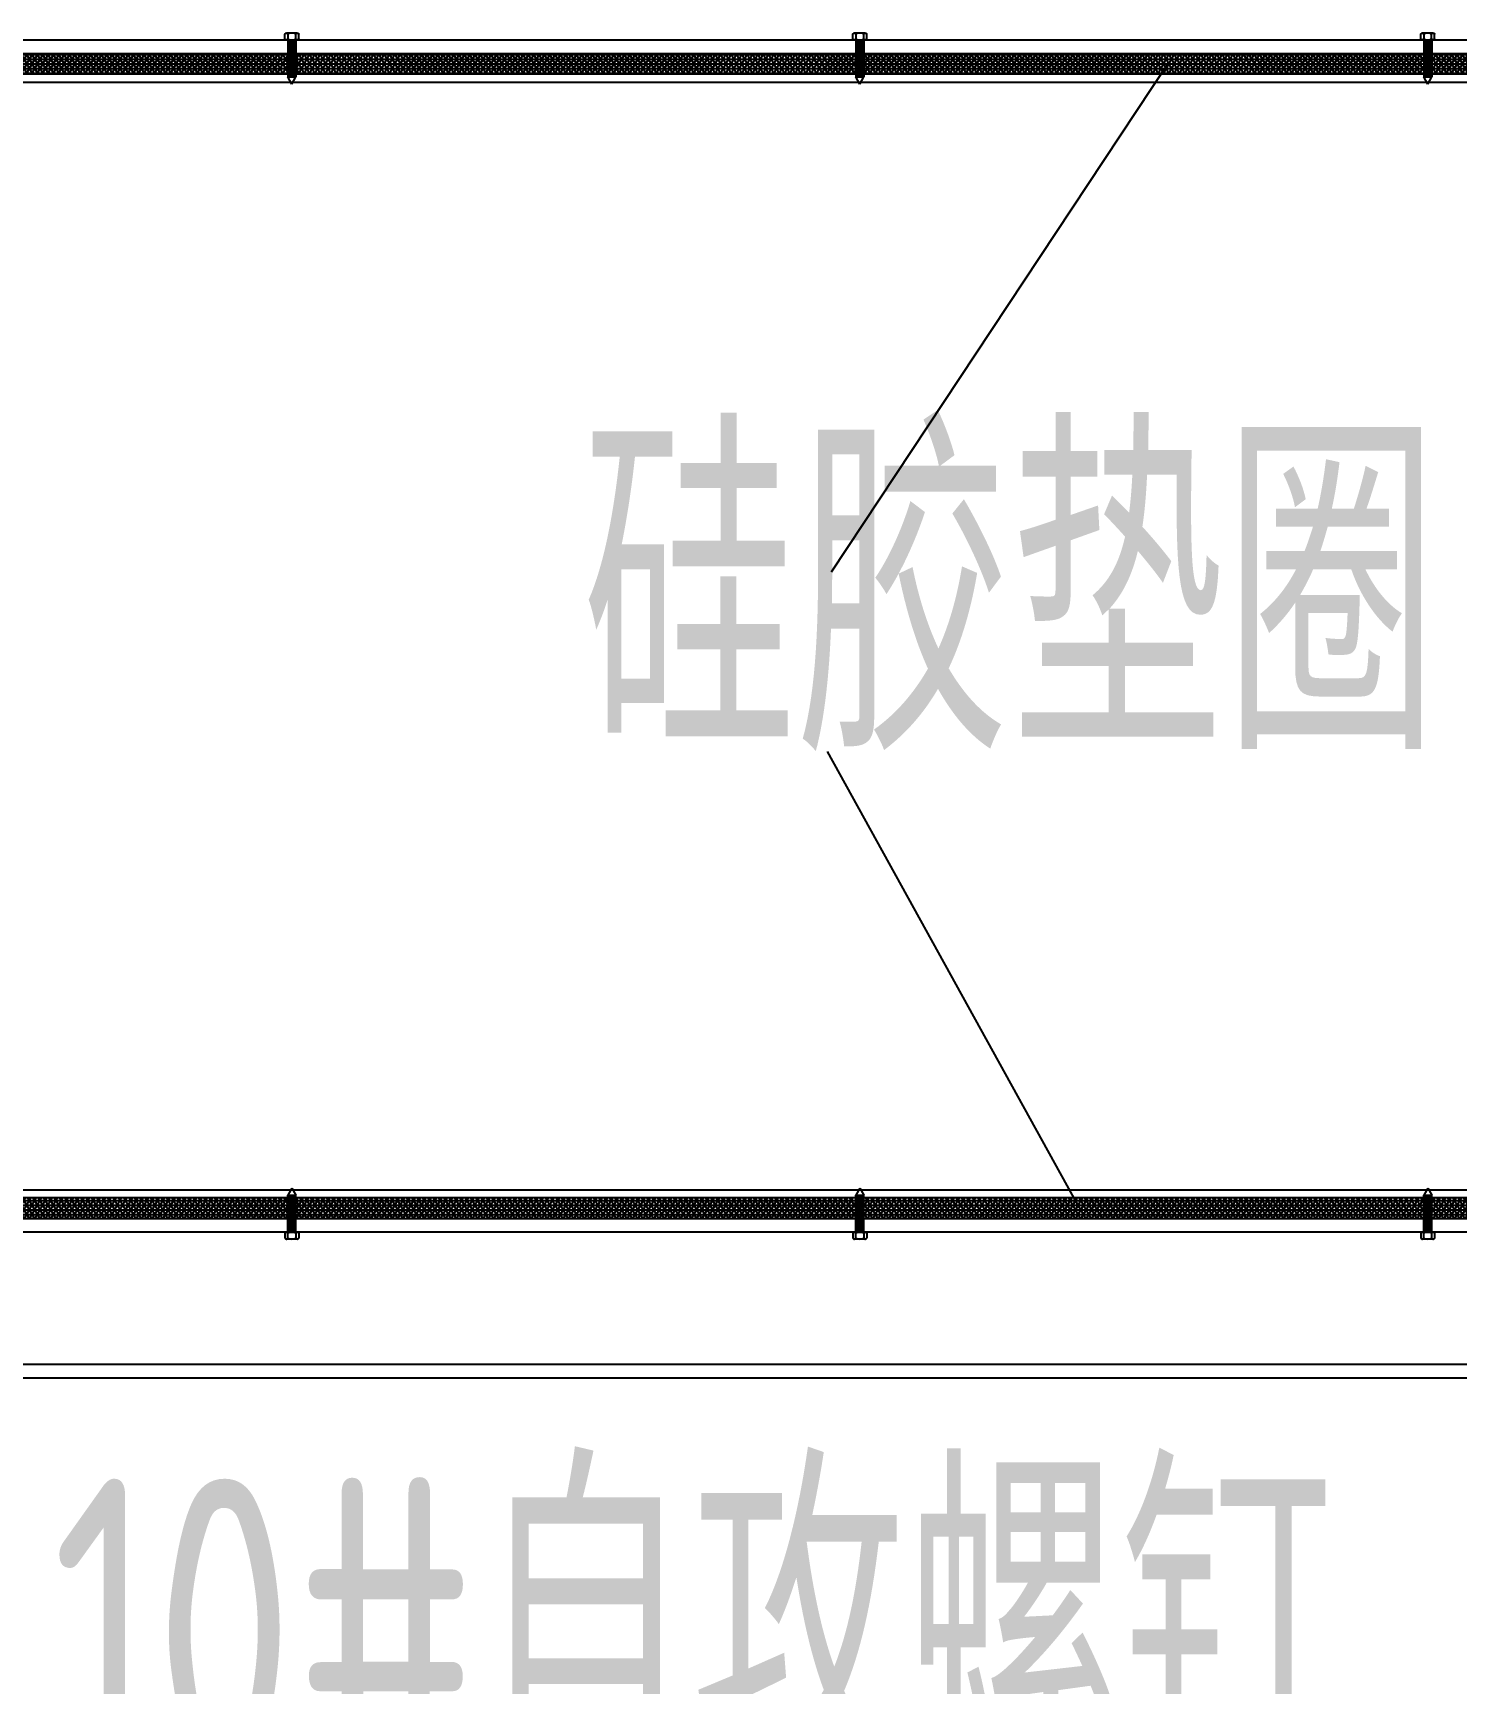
# Model space of a CAD drawing. Extents: x 1247970 to 1725648, y 860327 to 1277876.
# Drawn here: x 1319729 to 1321592, y 1198604 to 1200764 of the extents above; entities that cross this region are included whole.
import ezdxf

# ---------------------------------------------------------------- set-up
doc = ezdxf.new("R2010")
doc.units = 0
doc.header["$LTSCALE"] = 1000
doc.header["$MEASUREMENT"] = 0
doc.layers.get('0').update_dxf_attribs({"color": 254})
for name, color, linetype in [('ANNO-CTXT', 2, 'Continuous'), ('PUB_DIM', 254, 'Continuous'), ('TK', 4, 'Continuous')]:
    doc.layers.add(name, color=color, linetype=linetype)
doc.styles.add('HZ', font='tssdeng.shx', dxfattribs={"width": 0.7, "bigfont": 'hztxt.shx'})
doc.styles.get("Standard").update_dxf_attribs({"font": 'gbenor.shx', "bigfont": 'gbcbig.shx'})
doc.dimstyles.new('ISO-25', dxfattribs={"dimtxt": 2.5, "dimasz": 2.5, "dimexe": 1.25, "dimexo": 0.625, "dimtad": 1, "dimtxsty": 'Standard', "dimcen": 2.5, "dimadec": 0, "dimazin": 0, "dimtfac": 1, "dimtmove": 0, "dimatfit": 3, "dimfxl": 0, "dimarcsym": 0})
pattern_1 = [(0, (-25656.565, -21293.661), (0, 6.047619), []), (60, (-25656.565, -21293.661), (-5.2373917, 3.0238095), []), (120, (-25656.565, -21293.661), (-5.2373917, -3.0238095), [])]
pattern_2 = [(0, (-25656.565, 34265.399), (0, -6.047619), []), (300, (-25656.565, 34265.399), (-5.2373917, -3.0238095), []), (240, (-25656.565, 34265.399), (-5.2373917, 3.0238095), [])]

# ---------------------------------------------------------------- blocks, each defined once
blk = doc.blocks.new('A$C7BF01818')
h = blk.add_hatch()
h.set_pattern_fill('NET3', color=256, scale=1.904762, style=0)
h.set_pattern_definition(pattern_2)
h.paths.add_polyline_path([(-601, 7221.1), (-1333.6, 7221.1), (-1333.6, 7248.1), (-601, 7248.1)])
h = blk.add_hatch()
h.set_pattern_fill('NET3', color=256, scale=1.904762, style=0)
h.set_pattern_definition(pattern_2)
h.paths.add_polyline_path([(142, 7221.1), (-590.5, 7221.1), (-590.5, 7248.1), (142, 7248.1)])
h = blk.add_hatch()
h.set_pattern_fill('NET3', color=256, scale=1.904762, style=0)
h.set_pattern_definition(pattern_2)
h.paths.add_polyline_path([(885.1, 7221.1), (152.5, 7221.1), (152.5, 7248.1), (885.1, 7248.1)])
h.paths.add_polyline_path([(1321.2, 7221.1), (895.6, 7221.1), (895.6, 7248.1), (1321.2, 7248.1)])
h = blk.add_hatch()
h.set_pattern_fill('NET3', color=256, scale=1.904762, style=0)
h.set_pattern_definition(pattern_1)
h.paths.add_polyline_path([(-601, 5750.7), (-1333.6, 5750.7), (-1333.6, 5723.7), (-601, 5723.7)])
h = blk.add_hatch()
h.set_pattern_fill('NET3', color=256, scale=1.904762, style=0)
h.set_pattern_definition(pattern_1)
h.paths.add_polyline_path([(142, 5750.7), (-590.5, 5750.7), (-590.5, 5723.7), (142, 5723.7)])
h = blk.add_hatch()
h.set_pattern_fill('NET3', color=256, scale=1.904762, style=0)
h.set_pattern_definition(pattern_1)
h.paths.add_polyline_path([(885.1, 5750.7), (152.5, 5750.7), (152.5, 5723.7), (885.1, 5723.7)])
h.paths.add_polyline_path([(1321.2, 5750.7), (895.6, 5750.7), (895.6, 5723.7), (1321.2, 5723.7)])
at = {"linetype": 'Continuous'}
for p, q in [((-2495.4, 7265.9), (2085.9, 7265.9)), ((-601, 7265.9), (-601, 7217.7)), ((-601, 7264.3), (-590.5, 7264.3)), ((-601, 7262.5), (-590.5, 7262.5)), ((-601, 7260.6), (-590.5, 7260.6)), ((-590.5, 7265.9), (-590.5, 7217.7)), ((142, 7265.9), (142, 7217.7)), ((142, 7264.3), (152.5, 7264.3)), ((142, 7262.5), (152.5, 7262.5)), ((142, 7260.6), (152.5, 7260.6)), ((152.5, 7265.9), (152.5, 7217.7)), ((885.1, 7265.9), (885.1, 7217.7)), ((885.1, 7264.3), (895.6, 7264.3)), ((885.1, 7262.5), (895.6, 7262.5)), ((885.1, 7260.6), (895.6, 7260.6)), ((895.6, 7265.9), (895.6, 7217.7)), ((-2495.4, 7248.1), (2085.9, 7248.1)), ((-601, 7258.4), (-590.5, 7258.4)), ((-601, 7256.2), (-590.5, 7256.2)), ((-601, 7253.9), (-590.5, 7253.9)), ((-601, 7251.7), (-590.5, 7251.7)), ((-601, 7249.5), (-590.5, 7249.5)), ((-601, 7247.3), (-590.5, 7247.3)), ((-601, 7245.1), (-590.5, 7245.1)), ((-601, 7242.8), (-590.5, 7242.8)), ((-601, 7240.6), (-590.5, 7240.6)), ((-601, 7238.4), (-590.5, 7238.4)), ((-601, 7238.4), (-590.5, 7238.4)), ((142, 7258.4), (152.5, 7258.4)), ((142, 7256.2), (152.5, 7256.2)), ((142, 7253.9), (152.5, 7253.9)), ((142, 7251.7), (152.5, 7251.7)), ((142, 7249.5), (152.5, 7249.5)), ((142, 7247.3), (152.5, 7247.3)), ((142, 7245.1), (152.5, 7245.1)), ((142, 7242.8), (152.5, 7242.8)), ((142, 7240.6), (152.5, 7240.6)), ((142, 7238.4), (152.5, 7238.4)), ((142, 7238.4), (152.5, 7238.4)), ((885.1, 7258.4), (895.6, 7258.4)), ((885.1, 7256.2), (895.6, 7256.2)), ((885.1, 7253.9), (895.6, 7253.9)), ((885.1, 7251.7), (895.6, 7251.7)), ((885.1, 7249.5), (895.6, 7249.5)), ((885.1, 7247.3), (895.6, 7247.3)), ((885.1, 7245.1), (895.6, 7245.1)), ((885.1, 7242.8), (895.6, 7242.8)), ((885.1, 7240.6), (895.6, 7240.6)), ((885.1, 7238.4), (895.6, 7238.4)), ((885.1, 7238.4), (895.6, 7238.4)), ((-601, 7236.2), (-590.5, 7236.2)), ((-601, 7234), (-590.5, 7234)), ((-601, 7231.8), (-590.5, 7231.8)), ((-601, 7229.5), (-590.5, 7229.5)), ((-601, 7227.3), (-590.5, 7227.3)), ((-601, 7225.1), (-590.5, 7225.1)), ((-601, 7222.9), (-590.5, 7222.9)), ((-601, 7220.7), (-590.5, 7220.7)), ((-601, 7218.4), (-590.5, 7218.4)), ((-601, 7217.7), (-590.5, 7217.7)), ((-595.8, 7208.1), (-601, 7217.7)), ((-595.8, 7208.1), (-590.5, 7217.7)), ((142, 7236.2), (152.5, 7236.2)), ((142, 7234), (152.5, 7234)), ((142, 7231.8), (152.5, 7231.8)), ((142, 7229.5), (152.5, 7229.5)), ((142, 7227.3), (152.5, 7227.3)), ((142, 7225.1), (152.5, 7225.1)), ((142, 7222.9), (152.5, 7222.9)), ((142, 7220.7), (152.5, 7220.7)), ((142, 7220.7), (152.5, 7220.7)), ((142, 7218.4), (152.5, 7218.4)), ((142, 7217.7), (152.5, 7217.7)), ((147.3, 7208.1), (142, 7217.7)), ((147.3, 7208.1), (152.5, 7217.7)), ((885.1, 7236.2), (895.6, 7236.2)), ((885.1, 7234), (895.6, 7234)), ((885.1, 7231.8), (895.6, 7231.8)), ((885.1, 7229.5), (895.6, 7229.5)), ((885.1, 7227.3), (895.6, 7227.3)), ((885.1, 7225.1), (895.6, 7225.1)), ((885.1, 7222.9), (895.6, 7222.9)), ((885.1, 7220.7), (895.6, 7220.7)), ((885.1, 7218.4), (895.6, 7218.4)), ((885.1, 7218.4), (895.6, 7218.4)), ((885.1, 7217.7), (895.6, 7217.7)), ((890.3, 7208.1), (885.1, 7217.7)), ((890.3, 7208.1), (895.6, 7217.7)), ((-1722.8, 7210.6), (1311, 7210.6)), ((-1722.8, 5761.2), (1311, 5761.2)), ((-595.8, 5763.6), (-601, 5754.1)), ((-601, 5705.9), (-601, 5754.1)), ((-601, 5754.1), (-590.5, 5754.1)), ((-601, 5753.3), (-590.5, 5753.3)), ((-601, 5751.1), (-590.5, 5751.1)), ((-601, 5748.9), (-590.5, 5748.9)), ((-601, 5746.6), (-590.5, 5746.6)), ((-595.8, 5763.6), (-590.5, 5754.1)), ((-590.5, 5705.9), (-590.5, 5754.1)), ((147.3, 5763.6), (142, 5754.1)), ((142, 5705.9), (142, 5754.1)), ((142, 5754.1), (152.5, 5754.1)), ((142, 5753.3), (152.5, 5753.3)), ((142, 5751.1), (152.5, 5751.1)), ((142, 5751.1), (152.5, 5751.1)), ((142, 5748.9), (152.5, 5748.9)), ((142, 5746.6), (152.5, 5746.6)), ((147.3, 5763.6), (152.5, 5754.1)), ((152.5, 5705.9), (152.5, 5754.1)), ((890.3, 5763.6), (885.1, 5754.1)), ((885.1, 5705.9), (885.1, 5754.1)), ((885.1, 5754.1), (895.6, 5754.1)), ((885.1, 5753.3), (895.6, 5753.3)), ((885.1, 5753.3), (895.6, 5753.3)), ((885.1, 5751.1), (895.6, 5751.1)), ((885.1, 5748.9), (895.6, 5748.9)), ((885.1, 5746.6), (895.6, 5746.6)), ((890.3, 5763.6), (895.6, 5754.1)), ((895.6, 5705.9), (895.6, 5754.1)), ((-601, 5744.4), (-590.5, 5744.4)), ((-601, 5742.2), (-590.5, 5742.2)), ((-601, 5740), (-590.5, 5740)), ((-601, 5737.8), (-590.5, 5737.8)), ((-601, 5735.5), (-590.5, 5735.5)), ((-601, 5733.3), (-590.5, 5733.3)), ((-601, 5733.3), (-590.5, 5733.3)), ((-601, 5731.1), (-590.5, 5731.1)), ((-601, 5728.9), (-590.5, 5728.9)), ((-601, 5726.7), (-590.5, 5726.7)), ((142, 5744.4), (152.5, 5744.4)), ((142, 5742.2), (152.5, 5742.2)), ((142, 5740), (152.5, 5740)), ((142, 5737.8), (152.5, 5737.8)), ((142, 5735.5), (152.5, 5735.5)), ((142, 5733.3), (152.5, 5733.3)), ((142, 5733.3), (152.5, 5733.3)), ((142, 5731.1), (152.5, 5731.1)), ((142, 5728.9), (152.5, 5728.9)), ((142, 5726.7), (152.5, 5726.7)), ((885.1, 5744.4), (895.6, 5744.4)), ((885.1, 5742.2), (895.6, 5742.2)), ((885.1, 5740), (895.6, 5740)), ((885.1, 5737.8), (895.6, 5737.8)), ((885.1, 5735.5), (895.6, 5735.5)), ((885.1, 5733.3), (895.6, 5733.3)), ((885.1, 5733.3), (895.6, 5733.3)), ((885.1, 5731.1), (895.6, 5731.1)), ((885.1, 5728.9), (895.6, 5728.9)), ((885.1, 5726.7), (895.6, 5726.7)), ((-2496.5, 5723.7), (2084.8, 5723.7)), ((2084.8, 5705.9), (-2496.5, 5705.9)), ((-601, 5724.5), (-590.5, 5724.5)), ((-601, 5722.2), (-590.5, 5722.2)), ((-601, 5720), (-590.5, 5720)), ((-601, 5717.8), (-590.5, 5717.8)), ((-601, 5715.6), (-590.5, 5715.6)), ((-601, 5713.4), (-590.5, 5713.4)), ((-601, 5711.1), (-590.5, 5711.1)), ((-601, 5709.3), (-590.5, 5709.3)), ((-601, 5707.4), (-590.5, 5707.4)), ((142, 5724.5), (152.5, 5724.5)), ((142, 5722.2), (152.5, 5722.2)), ((142, 5720), (152.5, 5720)), ((142, 5717.8), (152.5, 5717.8)), ((142, 5715.6), (152.5, 5715.6)), ((142, 5713.4), (152.5, 5713.4)), ((142, 5711.1), (152.5, 5711.1)), ((142, 5709.3), (152.5, 5709.3)), ((142, 5707.4), (152.5, 5707.4)), ((885.1, 5724.5), (895.6, 5724.5)), ((885.1, 5722.2), (895.6, 5722.2)), ((885.1, 5720), (895.6, 5720)), ((885.1, 5717.8), (895.6, 5717.8)), ((885.1, 5715.6), (895.6, 5715.6)), ((885.1, 5713.4), (895.6, 5713.4)), ((885.1, 5711.1), (895.6, 5711.1)), ((885.1, 5709.3), (895.6, 5709.3)), ((885.1, 5707.4), (895.6, 5707.4)), ((1729.6, 5532.8), (-2140.2, 5532.8)), ((1729.6, 5515), (-2140.2, 5515))]:
    blk.add_line(p, q, dxfattribs=at)
for p, q in [((1321.2, 7221.1), (-1733, 7221.1)), ((1321.2, 5750.7), (-1733, 5750.7))]:
    blk.add_line(p, q)
for points in [[(-604.9, 7273.6), (-604.8, 7273.7), (-604.7, 7273.8), (-604.7, 7273.9), (-604.6, 7274), (-604.5, 7274.1), (-604.4, 7274.2), (-604.3, 7274.3), (-604.2, 7274.4), (-604.1, 7274.5), (-604, 7274.6), (-603.9, 7274.6), (-603.8, 7274.7), (-603.7, 7274.8), (-603.6, 7274.8), (-603.5, 7274.9), (-603.4, 7274.9), (-603.3, 7275), (-603.2, 7275), (-603, 7275), (-602.9, 7275)], [(-604.9, 7267.3), (-604.9, 7273.6)], [(-602.9, 7265.9), (-603, 7265.9), (-603.2, 7265.9), (-603.3, 7265.9), (-603.4, 7266), (-603.5, 7266), (-603.6, 7266.1), (-603.7, 7266.1), (-603.8, 7266.2), (-603.9, 7266.3), (-604, 7266.3), (-604.1, 7266.4), (-604.2, 7266.5), (-604.3, 7266.6), (-604.4, 7266.7), (-604.5, 7266.8), (-604.6, 7266.9), (-604.7, 7267), (-604.7, 7267.1), (-604.8, 7267.2), (-604.9, 7267.3)], [(-602.9, 7275), (-602.8, 7275), (-602.7, 7275), (-602.6, 7275), (-602.5, 7274.9), (-602.4, 7274.9), (-602.3, 7274.8), (-602.2, 7274.8), (-602.1, 7274.7), (-602, 7274.6), (-601.9, 7274.6), (-601.8, 7274.5), (-601.7, 7274.4), (-601.6, 7274.3), (-601.5, 7274.2), (-601.4, 7274.1), (-601.3, 7274), (-601.2, 7273.9), (-601.1, 7273.8), (-601.1, 7273.7), (-601, 7273.6)], [(-588.6, 7275), (-602.9, 7275)], [(-601, 7267.3), (-601.1, 7267.2), (-601.1, 7267.1), (-601.2, 7267), (-601.3, 7266.9), (-601.4, 7266.8), (-601.5, 7266.7), (-601.6, 7266.6), (-601.7, 7266.5), (-601.8, 7266.4), (-601.9, 7266.3), (-602, 7266.3), (-602.1, 7266.2), (-602.2, 7266.1), (-602.3, 7266.1), (-602.4, 7266), (-602.5, 7266), (-602.6, 7265.9), (-602.7, 7265.9), (-602.8, 7265.9), (-602.9, 7265.9)], [(-602.9, 7265.9), (-588.6, 7265.9)], [(-601, 7273.6), (-601, 7267.3)], [(-590.6, 7273.6), (-590.5, 7273.7), (-590.4, 7273.8), (-590.3, 7273.9), (-590.2, 7274), (-590.2, 7274.1), (-590.1, 7274.2), (-590, 7274.3), (-589.9, 7274.4), (-589.8, 7274.5), (-589.7, 7274.6), (-589.6, 7274.6), (-589.5, 7274.7), (-589.4, 7274.8), (-589.3, 7274.8), (-589.2, 7274.9), (-589, 7274.9), (-588.9, 7275), (-588.8, 7275), (-588.7, 7275), (-588.6, 7275)], [(-590.6, 7267.3), (-590.6, 7273.6)], [(-588.6, 7265.9), (-588.7, 7265.9), (-588.8, 7265.9), (-588.9, 7265.9), (-589, 7266), (-589.2, 7266), (-589.3, 7266.1), (-589.4, 7266.1), (-589.5, 7266.2), (-589.6, 7266.3), (-589.7, 7266.3), (-589.8, 7266.4), (-589.9, 7266.5), (-590, 7266.6), (-590.1, 7266.7), (-590.2, 7266.8), (-590.2, 7266.9), (-590.3, 7267), (-590.4, 7267.1), (-590.5, 7267.2), (-590.6, 7267.3)], [(-588.6, 7275), (-588.5, 7275), (-588.4, 7275), (-588.3, 7275), (-588.2, 7274.9), (-588, 7274.9), (-587.9, 7274.8), (-587.8, 7274.8), (-587.7, 7274.7), (-587.6, 7274.6), (-587.5, 7274.6), (-587.4, 7274.5), (-587.3, 7274.4), (-587.2, 7274.3), (-587.1, 7274.2), (-587, 7274.1), (-587, 7274), (-586.9, 7273.9), (-586.8, 7273.8), (-586.7, 7273.7), (-586.6, 7273.6)], [(-586.6, 7267.3), (-586.7, 7267.2), (-586.8, 7267.1), (-586.9, 7267), (-587, 7266.9), (-587, 7266.8), (-587.1, 7266.7), (-587.2, 7266.6), (-587.3, 7266.5), (-587.4, 7266.4), (-587.5, 7266.3), (-587.6, 7266.3), (-587.7, 7266.2), (-587.8, 7266.1), (-587.9, 7266.1), (-588, 7266), (-588.2, 7266), (-588.3, 7265.9), (-588.4, 7265.9), (-588.5, 7265.9), (-588.6, 7265.9)], [(-586.6, 7267.3), (-586.6, 7273.6)], [(138.1, 7273.6), (138.2, 7273.7), (138.3, 7273.8), (138.4, 7273.9), (138.5, 7274), (138.5, 7274.1), (138.6, 7274.2), (138.7, 7274.3), (138.8, 7274.4), (138.9, 7274.5), (139, 7274.6), (139.1, 7274.6), (139.2, 7274.7), (139.3, 7274.8), (139.4, 7274.8), (139.5, 7274.9), (139.7, 7274.9), (139.8, 7275), (139.9, 7275), (140, 7275), (140.1, 7275)], [(138.1, 7267.3), (138.1, 7273.6)], [(140.1, 7265.9), (140, 7265.9), (139.9, 7265.9), (139.8, 7265.9), (139.7, 7266), (139.5, 7266), (139.4, 7266.1), (139.3, 7266.1), (139.2, 7266.2), (139.1, 7266.3), (139, 7266.3), (138.9, 7266.4), (138.8, 7266.5), (138.7, 7266.6), (138.6, 7266.7), (138.5, 7266.8), (138.5, 7266.9), (138.4, 7267), (138.3, 7267.1), (138.2, 7267.2), (138.1, 7267.3)], [(140.1, 7275), (140.2, 7275), (140.3, 7275), (140.4, 7275), (140.5, 7274.9), (140.7, 7274.9), (140.8, 7274.8), (140.9, 7274.8), (141, 7274.7), (141.1, 7274.6), (141.2, 7274.6), (141.3, 7274.5), (141.4, 7274.4), (141.5, 7274.3), (141.6, 7274.2), (141.7, 7274.1), (141.8, 7274), (141.8, 7273.9), (141.9, 7273.8), (142, 7273.7), (142.1, 7273.6)], [(154.4, 7275), (140.1, 7275)], [(142.1, 7267.3), (142, 7267.2), (141.9, 7267.1), (141.8, 7267), (141.8, 7266.9), (141.7, 7266.8), (141.6, 7266.7), (141.5, 7266.6), (141.4, 7266.5), (141.3, 7266.4), (141.2, 7266.3), (141.1, 7266.3), (141, 7266.2), (140.9, 7266.1), (140.8, 7266.1), (140.7, 7266), (140.5, 7266), (140.4, 7265.9), (140.3, 7265.9), (140.2, 7265.9), (140.1, 7265.9)], [(140.1, 7265.9), (154.4, 7265.9)], [(142.1, 7273.6), (142.1, 7267.3)], [(152.5, 7273.6), (152.6, 7273.7), (152.6, 7273.8), (152.7, 7273.9), (152.8, 7274), (152.9, 7274.1), (153, 7274.2), (153.1, 7274.3), (153.2, 7274.4), (153.3, 7274.5), (153.4, 7274.6), (153.5, 7274.6), (153.6, 7274.7), (153.7, 7274.8), (153.8, 7274.8), (153.9, 7274.9), (154, 7274.9), (154.1, 7275), (154.2, 7275), (154.3, 7275), (154.4, 7275)], [(152.5, 7267.3), (152.5, 7273.6)], [(154.4, 7265.9), (154.3, 7265.9), (154.2, 7265.9), (154.1, 7265.9), (154, 7266), (153.9, 7266), (153.8, 7266.1), (153.7, 7266.1), (153.6, 7266.2), (153.5, 7266.3), (153.4, 7266.3), (153.3, 7266.4), (153.2, 7266.5), (153.1, 7266.6), (153, 7266.7), (152.9, 7266.8), (152.8, 7266.9), (152.7, 7267), (152.6, 7267.1), (152.6, 7267.2), (152.5, 7267.3)], [(154.4, 7275), (154.6, 7275), (154.7, 7275), (154.8, 7275), (154.9, 7274.9), (155, 7274.9), (155.1, 7274.8), (155.2, 7274.8), (155.3, 7274.7), (155.4, 7274.6), (155.5, 7274.6), (155.6, 7274.5), (155.7, 7274.4), (155.8, 7274.3), (155.9, 7274.2), (156, 7274.1), (156.1, 7274), (156.2, 7273.9), (156.2, 7273.8), (156.3, 7273.7), (156.4, 7273.6)], [(156.4, 7267.3), (156.3, 7267.2), (156.2, 7267.1), (156.2, 7267), (156.1, 7266.9), (156, 7266.8), (155.9, 7266.7), (155.8, 7266.6), (155.7, 7266.5), (155.6, 7266.4), (155.5, 7266.3), (155.4, 7266.3), (155.3, 7266.2), (155.2, 7266.1), (155.1, 7266.1), (155, 7266), (154.9, 7266), (154.8, 7265.9), (154.7, 7265.9), (154.6, 7265.9), (154.4, 7265.9)], [(156.4, 7267.3), (156.4, 7273.6)], [(881.2, 7273.6), (881.3, 7273.7), (881.3, 7273.8), (881.4, 7273.9), (881.5, 7274), (881.6, 7274.1), (881.7, 7274.2), (881.8, 7274.3), (881.9, 7274.4), (882, 7274.5), (882.1, 7274.6), (882.2, 7274.6), (882.3, 7274.7), (882.4, 7274.8), (882.5, 7274.8), (882.6, 7274.9), (882.7, 7274.9), (882.8, 7275), (882.9, 7275), (883, 7275), (883.1, 7275)], [(881.2, 7267.3), (881.2, 7273.6)], [(883.1, 7265.9), (883, 7265.9), (882.9, 7265.9), (882.8, 7265.9), (882.7, 7266), (882.6, 7266), (882.5, 7266.1), (882.4, 7266.1), (882.3, 7266.2), (882.2, 7266.3), (882.1, 7266.3), (882, 7266.4), (881.9, 7266.5), (881.8, 7266.6), (881.7, 7266.7), (881.6, 7266.8), (881.5, 7266.9), (881.4, 7267), (881.3, 7267.1), (881.3, 7267.2), (881.2, 7267.3)], [(883.1, 7275), (883.3, 7275), (883.4, 7275), (883.5, 7275), (883.6, 7274.9), (883.7, 7274.9), (883.8, 7274.8), (883.9, 7274.8), (884, 7274.7), (884.1, 7274.6), (884.2, 7274.6), (884.3, 7274.5), (884.4, 7274.4), (884.5, 7274.3), (884.6, 7274.2), (884.7, 7274.1), (884.8, 7274), (884.9, 7273.9), (885, 7273.8), (885, 7273.7), (885.1, 7273.6)], [(897.5, 7275), (883.1, 7275)], [(885.1, 7267.3), (885, 7267.2), (885, 7267.1), (884.9, 7267), (884.8, 7266.9), (884.7, 7266.8), (884.6, 7266.7), (884.5, 7266.6), (884.4, 7266.5), (884.3, 7266.4), (884.2, 7266.3), (884.1, 7266.3), (884, 7266.2), (883.9, 7266.1), (883.8, 7266.1), (883.7, 7266), (883.6, 7266), (883.5, 7265.9), (883.4, 7265.9), (883.3, 7265.9), (883.1, 7265.9)], [(883.1, 7265.9), (897.5, 7265.9)], [(885.1, 7273.6), (885.1, 7267.3)], [(895.5, 7273.6), (895.6, 7273.7), (895.7, 7273.8), (895.8, 7273.9), (895.8, 7274), (895.9, 7274.1), (896, 7274.2), (896.1, 7274.3), (896.2, 7274.4), (896.3, 7274.5), (896.4, 7274.6), (896.5, 7274.6), (896.6, 7274.7), (896.7, 7274.8), (896.8, 7274.8), (896.9, 7274.9), (897, 7274.9), (897.1, 7275), (897.3, 7275), (897.4, 7275), (897.5, 7275)], [(895.5, 7267.3), (895.5, 7273.6)], [(897.5, 7265.9), (897.4, 7265.9), (897.3, 7265.9), (897.1, 7265.9), (897, 7266), (896.9, 7266), (896.8, 7266.1), (896.7, 7266.1), (896.6, 7266.2), (896.5, 7266.3), (896.4, 7266.3), (896.3, 7266.4), (896.2, 7266.5), (896.1, 7266.6), (896, 7266.7), (895.9, 7266.8), (895.8, 7266.9), (895.8, 7267), (895.7, 7267.1), (895.6, 7267.2), (895.5, 7267.3)], [(897.5, 7275), (897.6, 7275), (897.7, 7275), (897.8, 7275), (897.9, 7274.9), (898, 7274.9), (898.1, 7274.8), (898.3, 7274.8), (898.4, 7274.7), (898.5, 7274.6), (898.6, 7274.6), (898.7, 7274.5), (898.8, 7274.4), (898.9, 7274.3), (899, 7274.2), (899, 7274.1), (899.1, 7274), (899.2, 7273.9), (899.3, 7273.8), (899.4, 7273.7), (899.4, 7273.6)], [(899.4, 7267.3), (899.4, 7267.2), (899.3, 7267.1), (899.2, 7267), (899.1, 7266.9), (899, 7266.8), (899, 7266.7), (898.9, 7266.6), (898.8, 7266.5), (898.7, 7266.4), (898.6, 7266.3), (898.5, 7266.3), (898.4, 7266.2), (898.3, 7266.1), (898.1, 7266.1), (898, 7266), (897.9, 7266), (897.8, 7265.9), (897.7, 7265.9), (897.6, 7265.9), (897.5, 7265.9)], [(899.4, 7267.3), (899.4, 7273.6)], [(-602.9, 5705.9), (-603, 5705.8), (-603.2, 5705.8), (-603.3, 5705.8), (-603.4, 5705.8), (-603.5, 5705.7), (-603.6, 5705.7), (-603.7, 5705.6), (-603.8, 5705.6), (-603.9, 5705.5), (-604, 5705.4), (-604.1, 5705.3), (-604.2, 5705.2), (-604.3, 5705.1), (-604.4, 5705), (-604.5, 5705), (-604.6, 5704.9), (-604.7, 5704.8), (-604.7, 5704.7), (-604.8, 5704.6), (-604.9, 5704.5)], [(-604.9, 5704.5), (-604.9, 5698.1)], [(-601, 5704.5), (-601.1, 5704.6), (-601.1, 5704.7), (-601.2, 5704.8), (-601.3, 5704.9), (-601.4, 5705), (-601.5, 5705), (-601.6, 5705.1), (-601.7, 5705.2), (-601.8, 5705.3), (-601.9, 5705.4), (-602, 5705.5), (-602.1, 5705.6), (-602.2, 5705.6), (-602.3, 5705.7), (-602.4, 5705.7), (-602.5, 5705.8), (-602.6, 5705.8), (-602.7, 5705.8), (-602.8, 5705.8), (-602.9, 5705.9)], [(-602.9, 5705.9), (-588.6, 5705.9)], [(-601, 5698.1), (-601, 5704.5)], [(-588.6, 5705.9), (-588.7, 5705.8), (-588.8, 5705.8), (-588.9, 5705.8), (-589, 5705.8), (-589.2, 5705.7), (-589.3, 5705.7), (-589.4, 5705.6), (-589.5, 5705.6), (-589.6, 5705.5), (-589.7, 5705.4), (-589.8, 5705.3), (-589.9, 5705.2), (-590, 5705.1), (-590.1, 5705), (-590.2, 5705), (-590.2, 5704.9), (-590.3, 5704.8), (-590.4, 5704.7), (-590.5, 5704.6), (-590.6, 5704.5)], [(-590.6, 5704.5), (-590.6, 5698.1)], [(-586.6, 5704.5), (-586.7, 5704.6), (-586.8, 5704.7), (-586.9, 5704.8), (-587, 5704.9), (-587, 5705), (-587.1, 5705), (-587.2, 5705.1), (-587.3, 5705.2), (-587.4, 5705.3), (-587.5, 5705.4), (-587.6, 5705.5), (-587.7, 5705.6), (-587.8, 5705.6), (-587.9, 5705.7), (-588, 5705.7), (-588.2, 5705.8), (-588.3, 5705.8), (-588.4, 5705.8), (-588.5, 5705.8), (-588.6, 5705.9)], [(-586.6, 5704.5), (-586.6, 5698.1)], [(140.1, 5705.9), (140, 5705.8), (139.9, 5705.8), (139.8, 5705.8), (139.7, 5705.8), (139.5, 5705.7), (139.4, 5705.7), (139.3, 5705.6), (139.2, 5705.6), (139.1, 5705.5), (139, 5705.4), (138.9, 5705.3), (138.8, 5705.2), (138.7, 5705.1), (138.6, 5705), (138.5, 5705), (138.5, 5704.9), (138.4, 5704.8), (138.3, 5704.7), (138.2, 5704.6), (138.1, 5704.5)], [(138.1, 5704.5), (138.1, 5698.1)], [(142.1, 5704.5), (142, 5704.6), (141.9, 5704.7), (141.8, 5704.8), (141.8, 5704.9), (141.7, 5705), (141.6, 5705), (141.5, 5705.1), (141.4, 5705.2), (141.3, 5705.3), (141.2, 5705.4), (141.1, 5705.5), (141, 5705.6), (140.9, 5705.6), (140.8, 5705.7), (140.7, 5705.7), (140.5, 5705.8), (140.4, 5705.8), (140.3, 5705.8), (140.2, 5705.8), (140.1, 5705.9)], [(140.1, 5705.9), (154.4, 5705.9)], [(142.1, 5698.1), (142.1, 5704.5)], [(154.4, 5705.9), (154.3, 5705.8), (154.2, 5705.8), (154.1, 5705.8), (154, 5705.8), (153.9, 5705.7), (153.8, 5705.7), (153.7, 5705.6), (153.6, 5705.6), (153.5, 5705.5), (153.4, 5705.4), (153.3, 5705.3), (153.2, 5705.2), (153.1, 5705.1), (153, 5705), (152.9, 5705), (152.8, 5704.9), (152.7, 5704.8), (152.6, 5704.7), (152.6, 5704.6), (152.5, 5704.5)], [(152.5, 5704.5), (152.5, 5698.1)], [(156.4, 5704.5), (156.3, 5704.6), (156.2, 5704.7), (156.2, 5704.8), (156.1, 5704.9), (156, 5705), (155.9, 5705), (155.8, 5705.1), (155.7, 5705.2), (155.6, 5705.3), (155.5, 5705.4), (155.4, 5705.5), (155.3, 5705.6), (155.2, 5705.6), (155.1, 5705.7), (155, 5705.7), (154.9, 5705.8), (154.8, 5705.8), (154.7, 5705.8), (154.6, 5705.8), (154.4, 5705.9)], [(156.4, 5704.5), (156.4, 5698.1)], [(883.1, 5705.9), (883, 5705.8), (882.9, 5705.8), (882.8, 5705.8), (882.7, 5705.8), (882.6, 5705.7), (882.5, 5705.7), (882.4, 5705.6), (882.3, 5705.6), (882.2, 5705.5), (882.1, 5705.4), (882, 5705.3), (881.9, 5705.2), (881.8, 5705.1), (881.7, 5705), (881.6, 5705), (881.5, 5704.9), (881.4, 5704.8), (881.3, 5704.7), (881.3, 5704.6), (881.2, 5704.5)], [(881.2, 5704.5), (881.2, 5698.1)], [(885.1, 5704.5), (885, 5704.6), (885, 5704.7), (884.9, 5704.8), (884.8, 5704.9), (884.7, 5705), (884.6, 5705), (884.5, 5705.1), (884.4, 5705.2), (884.3, 5705.3), (884.2, 5705.4), (884.1, 5705.5), (884, 5705.6), (883.9, 5705.6), (883.8, 5705.7), (883.7, 5705.7), (883.6, 5705.8), (883.5, 5705.8), (883.4, 5705.8), (883.3, 5705.8), (883.1, 5705.9)], [(883.1, 5705.9), (897.5, 5705.9)], [(885.1, 5698.1), (885.1, 5704.5)], [(897.5, 5705.9), (897.4, 5705.8), (897.3, 5705.8), (897.1, 5705.8), (897, 5705.8), (896.9, 5705.7), (896.8, 5705.7), (896.7, 5705.6), (896.6, 5705.6), (896.5, 5705.5), (896.4, 5705.4), (896.3, 5705.3), (896.2, 5705.2), (896.1, 5705.1), (896, 5705), (895.9, 5705), (895.8, 5704.9), (895.8, 5704.8), (895.7, 5704.7), (895.6, 5704.6), (895.5, 5704.5)], [(895.5, 5704.5), (895.5, 5698.1)], [(899.4, 5704.5), (899.4, 5704.6), (899.3, 5704.7), (899.2, 5704.8), (899.1, 5704.9), (899, 5705), (899, 5705), (898.9, 5705.1), (898.8, 5705.2), (898.7, 5705.3), (898.6, 5705.4), (898.5, 5705.5), (898.4, 5705.6), (898.3, 5705.6), (898.1, 5705.7), (898, 5705.7), (897.9, 5705.8), (897.8, 5705.8), (897.7, 5705.8), (897.6, 5705.8), (897.5, 5705.9)], [(899.4, 5704.5), (899.4, 5698.1)], [(-604.9, 5698.1), (-604.8, 5698), (-604.7, 5697.9), (-604.7, 5697.8), (-604.6, 5697.7), (-604.5, 5697.6), (-604.4, 5697.5), (-604.3, 5697.4), (-604.2, 5697.4), (-604.1, 5697.3), (-604, 5697.2), (-603.9, 5697.1), (-603.8, 5697), (-603.7, 5697), (-603.6, 5696.9), (-603.5, 5696.9), (-603.4, 5696.8), (-603.3, 5696.8), (-603.2, 5696.8), (-603, 5696.7), (-602.9, 5696.7)], [(-602.9, 5696.7), (-602.8, 5696.7), (-602.7, 5696.8), (-602.6, 5696.8), (-602.5, 5696.8), (-602.4, 5696.9), (-602.3, 5696.9), (-602.2, 5697), (-602.1, 5697), (-602, 5697.1), (-601.9, 5697.2), (-601.8, 5697.3), (-601.7, 5697.4), (-601.6, 5697.4), (-601.5, 5697.5), (-601.4, 5697.6), (-601.3, 5697.7), (-601.2, 5697.8), (-601.1, 5697.9), (-601.1, 5698), (-601, 5698.1)], [(-588.6, 5696.7), (-602.9, 5696.7)], [(-590.6, 5698.1), (-590.5, 5698), (-590.4, 5697.9), (-590.3, 5697.8), (-590.2, 5697.7), (-590.2, 5697.6), (-590.1, 5697.5), (-590, 5697.4), (-589.9, 5697.4), (-589.8, 5697.3), (-589.7, 5697.2), (-589.6, 5697.1), (-589.5, 5697), (-589.4, 5697), (-589.3, 5696.9), (-589.2, 5696.9), (-589, 5696.8), (-588.9, 5696.8), (-588.8, 5696.8), (-588.7, 5696.7), (-588.6, 5696.7)], [(-588.6, 5696.7), (-588.5, 5696.7), (-588.4, 5696.8), (-588.3, 5696.8), (-588.2, 5696.8), (-588, 5696.9), (-587.9, 5696.9), (-587.8, 5697), (-587.7, 5697), (-587.6, 5697.1), (-587.5, 5697.2), (-587.4, 5697.3), (-587.3, 5697.4), (-587.2, 5697.4), (-587.1, 5697.5), (-587, 5697.6), (-587, 5697.7), (-586.9, 5697.8), (-586.8, 5697.9), (-586.7, 5698), (-586.6, 5698.1)], [(138.1, 5698.1), (138.2, 5698), (138.3, 5697.9), (138.4, 5697.8), (138.5, 5697.7), (138.5, 5697.6), (138.6, 5697.5), (138.7, 5697.4), (138.8, 5697.4), (138.9, 5697.3), (139, 5697.2), (139.1, 5697.1), (139.2, 5697), (139.3, 5697), (139.4, 5696.9), (139.5, 5696.9), (139.7, 5696.8), (139.8, 5696.8), (139.9, 5696.8), (140, 5696.7), (140.1, 5696.7)], [(140.1, 5696.7), (140.2, 5696.7), (140.3, 5696.8), (140.4, 5696.8), (140.5, 5696.8), (140.7, 5696.9), (140.8, 5696.9), (140.9, 5697), (141, 5697), (141.1, 5697.1), (141.2, 5697.2), (141.3, 5697.3), (141.4, 5697.4), (141.5, 5697.4), (141.6, 5697.5), (141.7, 5697.6), (141.8, 5697.7), (141.8, 5697.8), (141.9, 5697.9), (142, 5698), (142.1, 5698.1)], [(154.4, 5696.7), (140.1, 5696.7)], [(152.5, 5698.1), (152.6, 5698), (152.6, 5697.9), (152.7, 5697.8), (152.8, 5697.7), (152.9, 5697.6), (153, 5697.5), (153.1, 5697.4), (153.2, 5697.4), (153.3, 5697.3), (153.4, 5697.2), (153.5, 5697.1), (153.6, 5697), (153.7, 5697), (153.8, 5696.9), (153.9, 5696.9), (154, 5696.8), (154.1, 5696.8), (154.2, 5696.8), (154.3, 5696.7), (154.4, 5696.7)], [(154.4, 5696.7), (154.6, 5696.7), (154.7, 5696.8), (154.8, 5696.8), (154.9, 5696.8), (155, 5696.9), (155.1, 5696.9), (155.2, 5697), (155.3, 5697), (155.4, 5697.1), (155.5, 5697.2), (155.6, 5697.3), (155.7, 5697.4), (155.8, 5697.4), (155.9, 5697.5), (156, 5697.6), (156.1, 5697.7), (156.2, 5697.8), (156.2, 5697.9), (156.3, 5698), (156.4, 5698.1)], [(881.2, 5698.1), (881.3, 5698), (881.3, 5697.9), (881.4, 5697.8), (881.5, 5697.7), (881.6, 5697.6), (881.7, 5697.5), (881.8, 5697.4), (881.9, 5697.4), (882, 5697.3), (882.1, 5697.2), (882.2, 5697.1), (882.3, 5697), (882.4, 5697), (882.5, 5696.9), (882.6, 5696.9), (882.7, 5696.8), (882.8, 5696.8), (882.9, 5696.8), (883, 5696.7), (883.1, 5696.7)], [(883.1, 5696.7), (883.3, 5696.7), (883.4, 5696.8), (883.5, 5696.8), (883.6, 5696.8), (883.7, 5696.9), (883.8, 5696.9), (883.9, 5697), (884, 5697), (884.1, 5697.1), (884.2, 5697.2), (884.3, 5697.3), (884.4, 5697.4), (884.5, 5697.4), (884.6, 5697.5), (884.7, 5697.6), (884.8, 5697.7), (884.9, 5697.8), (885, 5697.9), (885, 5698), (885.1, 5698.1)], [(897.5, 5696.7), (883.1, 5696.7)], [(895.5, 5698.1), (895.6, 5698), (895.7, 5697.9), (895.8, 5697.8), (895.8, 5697.7), (895.9, 5697.6), (896, 5697.5), (896.1, 5697.4), (896.2, 5697.4), (896.3, 5697.3), (896.4, 5697.2), (896.5, 5697.1), (896.6, 5697), (896.7, 5697), (896.8, 5696.9), (896.9, 5696.9), (897, 5696.8), (897.1, 5696.8), (897.3, 5696.8), (897.4, 5696.7), (897.5, 5696.7)], [(897.5, 5696.7), (897.6, 5696.7), (897.7, 5696.8), (897.8, 5696.8), (897.9, 5696.8), (898, 5696.9), (898.1, 5696.9), (898.3, 5697), (898.4, 5697), (898.5, 5697.1), (898.6, 5697.2), (898.7, 5697.3), (898.8, 5697.4), (898.9, 5697.4), (899, 5697.5), (899, 5697.6), (899.1, 5697.7), (899.2, 5697.8), (899.3, 5697.9), (899.4, 5698), (899.4, 5698.1)]]:
    blk.add_lwpolyline(points, dxfattribs=at)
for centre, start, end in [((-595.8, 7264.6), 60, 120), ((-595.8, 7276.3), 240, 300), ((147.3, 7264.6), 60, 120), ((147.3, 7276.3), 240, 300), ((890.3, 7264.6), 60, 120), ((890.3, 7276.3), 240, 300), ((-595.8, 5695.4), 60, 120), ((147.3, 5695.4), 60, 120), ((890.3, 5695.4), 60, 120), ((-595.8, 5707.2), 240, 300), ((147.3, 5707.2), 240, 300), ((890.3, 5707.2), 240, 300)]:
    blk.add_arc(centre, 10.4, start, end, dxfattribs=at)
at = {"layer": 'ANNO-CTXT', "style": 'HZ', "width": 0.7}
for s, p in [('硅胶垫圈', (-216, 6337.6)), ('10#自攻螺钉', (-909.4, 4983.2))]:
    blk.add_text(s, height=400, dxfattribs=at).set_placement(p)
at = {"layer": 'PUB_DIM'}
for points in [[(550.7, 7235.5), (109.9, 6569.3)], [(434.9, 5737.6), (105.2, 6334.7)]]:
    blk.add_leader(points, dimstyle='ISO-25', override={"dimgap": 0.625, "dimtad": 0}, dxfattribs=at)

msp = doc.modelspace()

# ---------------------------------------------------------------- block references
at = {"layer": 'TK'}
msp.add_blockref('A$C7BF01818', (1320663.7, 1193489.5), dxfattribs=at)

doc.saveas('drawing.dxf')
